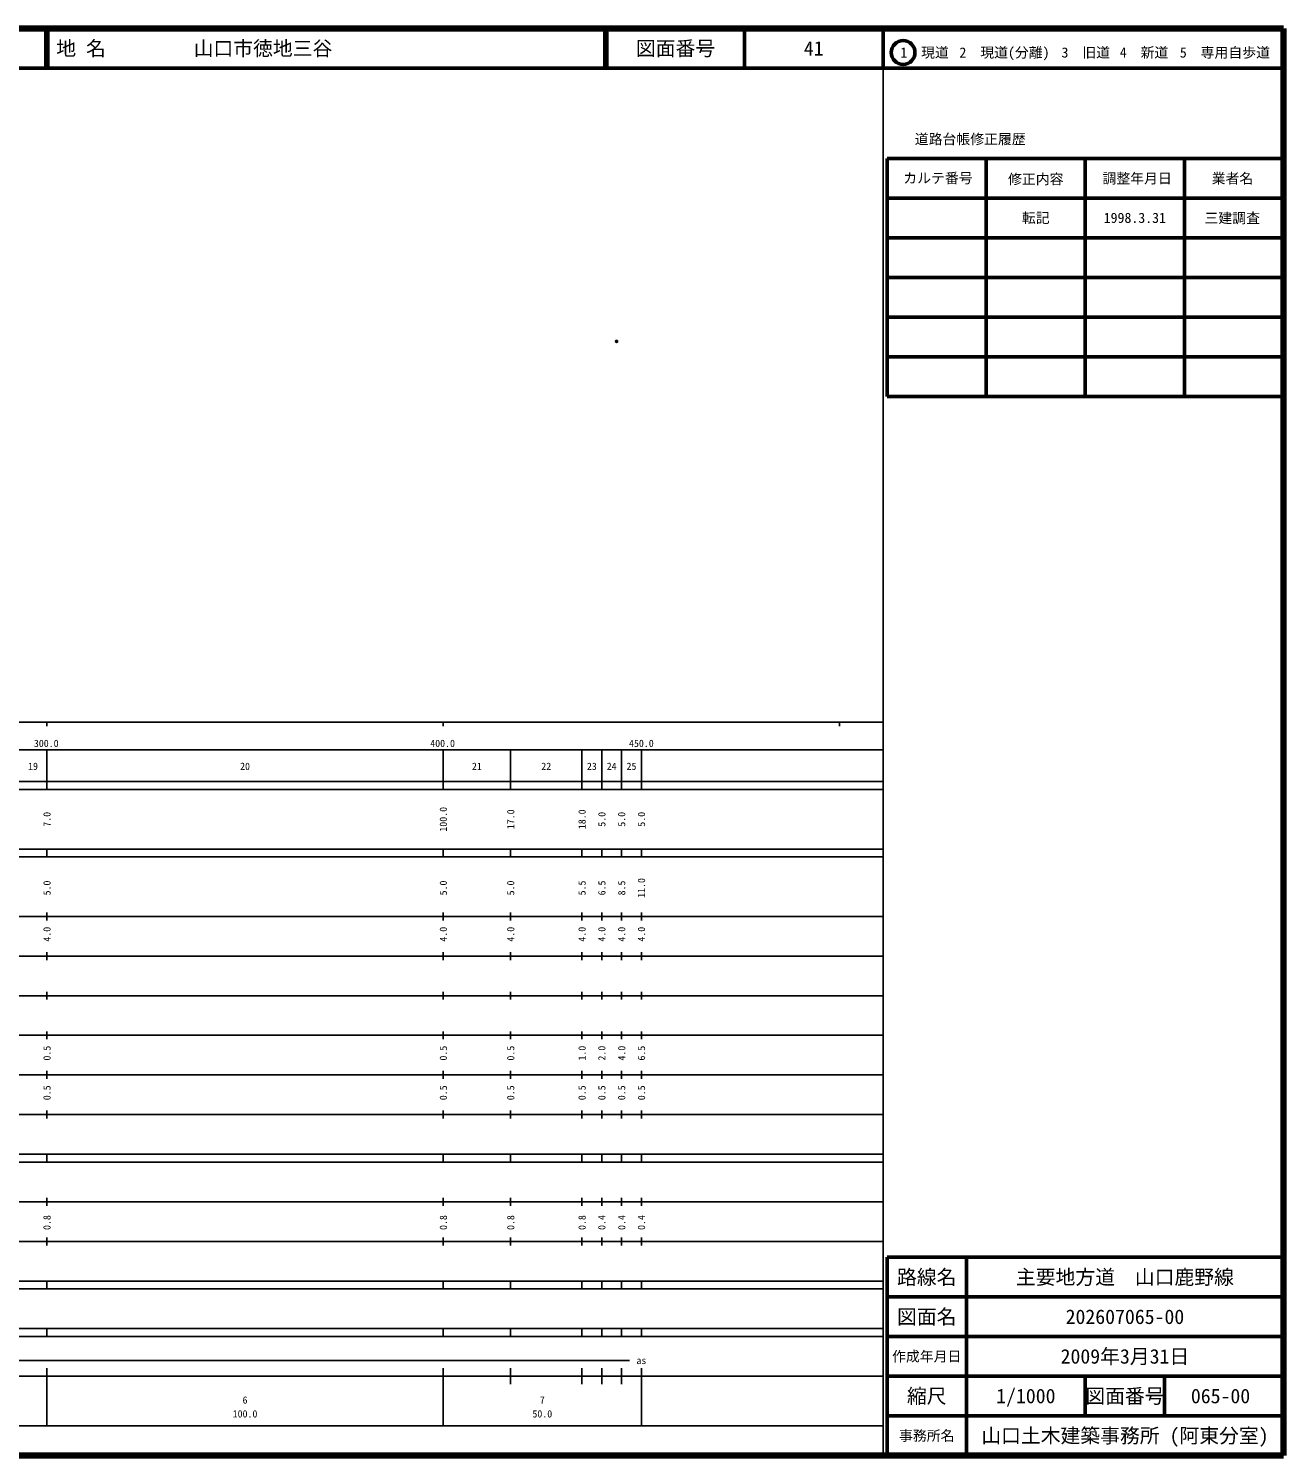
# Model space of a CAD drawing. Units: millimetres on the paper. Extents: x 40 to 680, y 20 to 380.
# Drawn here: x 363.4 to 680, y 20 to 380 of the extents above; entities that cross this region are included whole.
import ezdxf
from ezdxf.enums import TextEntityAlignment as Align

# ---------------------------------------------------------------- set-up
doc = ezdxf.new("R2010")
doc.units = ezdxf.units.MM
doc.header["$PDMODE"] = 32
doc.header["$PDSIZE"] = 0.5
doc.layers.add('M-OTRS', color=6, linetype='Continuous')
doc.layers.add('M-TTL-TXT', color=7, linetype='Continuous')
for name, color, linetype, lineweight in [('M-TTL', 2, 'Continuous', 140), ('M-TTL-BAND', 7, 'Continuous', 25), ('M-TTL-FRAM', 2, 'Continuous', 50), ('M-TTL-LINE', 7, 'Continuous', 50)]:
    doc.layers.add(name, color=color, linetype=linetype, lineweight=lineweight)
doc.styles.add('ＭＳ ゴシック', font='')
doc.styles.get('ＭＳ ゴシック').set_extended_font_data('MS Gothic')

msp = doc.modelspace()

# ---------------------------------------------------------------- linework, layer by layer
at = {"layer": 'M-OTRS'}
msp.add_point((511.759, 301.082), dxfattribs=at)
at = {"layer": 'M-TTL'}
for p, q in [((680, 380), (40, 380)), ((680, 20), (680, 380)), ((40, 20), (680, 20))]:
    msp.add_line(p, q, dxfattribs=at)
at = {"layer": 'M-TTL-BAND'}
for p, q in [((579, 20), (579, 370)), ((40, 205), (579, 205)), ((368, 205), (368, 204)), ((468, 205), (468, 204)), ((568, 205), (568, 204)), ((68, 198), (579, 198)), ((368, 188), (368, 198)), ((468, 188), (468, 198)), ((485, 188), (485, 198)), ((503, 188), (503, 198)), ((508, 188), (508, 198)), ((513, 188), (513, 198)), ((518, 188), (518, 198)), ((40, 190), (579, 190)), ((40, 188), (579, 188)), ((40, 173), (579, 173)), ((368, 171), (368, 173)), ((468, 171), (468, 173)), ((485, 171), (485, 173)), ((503, 171), (503, 173)), ((508, 171), (508, 173)), ((513, 171), (513, 173)), ((518, 171), (518, 173)), ((40, 171), (579, 171)), ((40, 156), (579, 156)), ((368, 155), (368, 157)), ((468, 155), (468, 157)), ((485, 155), (485, 157)), ((503, 155), (503, 157)), ((508, 155), (508, 157)), ((513, 155), (513, 157)), ((518, 155), (518, 157)), ((46, 146), (579, 146)), ((368, 145), (368, 147)), ((468, 145), (468, 147)), ((485, 145), (485, 147)), ((503, 145), (503, 147)), ((508, 145), (508, 147)), ((513, 145), (513, 147)), ((518, 145), (518, 147)), ((368, 135), (368, 137)), ((468, 135), (468, 137)), ((485, 135), (485, 137)), ((503, 135), (503, 137)), ((508, 135), (508, 137)), ((513, 135), (513, 137)), ((518, 135), (518, 137)), ((52, 136), (579, 136)), ((46, 126), (579, 126)), ((368, 125), (368, 127)), ((468, 125), (468, 127)), ((485, 125), (485, 127)), ((503, 125), (503, 127)), ((508, 125), (508, 127)), ((513, 125), (513, 127)), ((518, 125), (518, 127)), ((52, 116), (579, 116)), ((368, 115), (368, 117)), ((468, 115), (468, 117)), ((485, 115), (485, 117)), ((503, 115), (503, 117)), ((508, 115), (508, 117)), ((513, 115), (513, 117)), ((518, 115), (518, 117)), ((46, 106), (579, 106)), ((368, 105), (368, 107)), ((468, 105), (468, 107)), ((485, 105), (485, 107)), ((503, 105), (503, 107)), ((508, 105), (508, 107)), ((513, 105), (513, 107)), ((518, 105), (518, 107)), ((40, 96), (579, 96)), ((40, 94), (579, 94)), ((368, 94), (368, 96)), ((468, 94), (468, 96)), ((485, 94), (485, 96)), ((503, 94), (503, 96)), ((508, 94), (508, 96)), ((513, 94), (513, 96)), ((518, 94), (518, 96)), ((49, 84), (579, 84)), ((368, 83), (368, 85)), ((468, 83), (468, 85)), ((485, 83), (485, 85)), ((503, 83), (503, 85)), ((508, 83), (508, 85)), ((513, 83), (513, 85)), ((518, 83), (518, 85)), ((40, 74), (579, 74)), ((368, 73), (368, 75)), ((468, 73), (468, 75)), ((485, 73), (485, 75)), ((503, 73), (503, 75)), ((508, 73), (508, 75)), ((513, 73), (513, 75)), ((518, 73), (518, 75)), ((40, 64), (579, 64)), ((40, 62), (579, 62)), ((368, 62), (368, 64)), ((468, 62), (468, 64)), ((485, 62), (485, 64)), ((503, 62), (503, 64)), ((508, 62), (508, 64)), ((513, 62), (513, 64)), ((518, 62), (518, 64)), ((40, 52), (579, 52)), ((368, 50), (368, 52)), ((468, 50), (468, 52)), ((485, 50), (485, 52)), ((503, 50), (503, 52)), ((508, 50), (508, 52)), ((513, 50), (513, 52)), ((518, 50), (518, 52)), ((40, 50), (579, 50)), ((71, 44), (515, 44)), ((40, 40), (579, 40)), ((368, 27.5), (368, 42)), ((468, 27.5), (468, 42)), ((485, 38), (485, 42)), ((503, 38), (503, 42)), ((508, 38), (508, 42)), ((513, 38), (513, 42)), ((518, 27.5), (518, 42)), ((68, 27.5), (579, 27.5))]:
    msp.add_line(p, q, dxfattribs=at)
at = {"layer": 'M-TTL-FRAM'}
for p, q in [((580, 347.197), (580, 287.197)), ((580, 347.197), (680, 347.197)), ((580, 287.197), (680, 287.197)), ((680, 70), (580, 70)), ((580, 70), (580, 20))]:
    msp.add_line(p, q, dxfattribs=at)
at = {"layer": 'M-TTL-LINE'}
for p, q in [((367.75, 380), (367.75, 370)), ((368.25, 380), (368.25, 370)), ((508.747, 380), (508.747, 370)), ((509.247, 380), (509.247, 370)), ((543.997, 380), (543.997, 370)), ((579, 380), (579, 370)), ((40, 370), (680, 370)), ((605, 347.197), (605, 287.197)), ((630, 347.197), (630, 287.197)), ((655, 347.197), (655, 287.197)), ((580, 337.197), (680, 337.197)), ((580, 327.197), (680, 327.197)), ((580, 317.197), (680, 317.197)), ((580, 307.197), (680, 307.197)), ((580, 297.197), (680, 297.197)), ((600, 70), (600, 20)), ((680, 60), (580, 60)), ((680, 50), (580, 50)), ((680, 40), (580, 40)), ((630, 40), (630, 30)), ((650, 40), (650, 30)), ((680, 30), (580, 30))]:
    msp.add_line(p, q, dxfattribs=at)
msp.add_circle((584.031, 373.958), 3, dxfattribs=at)

# ---------------------------------------------------------------- texts
at = {"layer": 'M-TTL-BAND', "style": 'ＭＳ ゴシック'}
for s, p in [('300.0', (367.844, 198.195)), ('400.0', (467.844, 198.195)), ('450.0', (518, 198.195)), ('19', (364.5, 192.405)), ('20', (418, 192.405)), ('21', (476.5, 192.405)), ('22', (494, 192.405)), ('23', (505.5, 192.405)), ('24', (510.5, 192.405)), ('25', (515.5, 192.405)), ('as', (518, 42.5)), ('6', (418, 32.523)), ('7', (493, 32.523)), ('100.0', (418, 29.033)), ('50.0', (493, 29.033))]:
    msp.add_text(s, height=1.833, dxfattribs=at).set_placement(p, align=Align.BOTTOM_CENTER)
for s, p in [('7.0', (369.483, 180.5)), ('100.0', (469.483, 180.5)), ('17.0', (486.483, 180.5)), ('18.0', (504.483, 180.5)), ('5.0', (509.483, 180.5)), ('5.0', (514.483, 180.5)), ('5.0', (519.483, 180.5)), ('5.0', (369.483, 163.174)), ('5.0', (469.483, 163.174)), ('5.0', (486.483, 163.174)), ('5.5', (504.483, 163.174)), ('6.5', (509.483, 163.174)), ('8.5', (514.483, 163.174)), ('11.0', (519.483, 163.174)), ('4.0', (369.483, 151.5)), ('4.0', (469.483, 151.5)), ('4.0', (486.483, 151.5)), ('4.0', (504.483, 151.5)), ('4.0', (509.483, 151.5)), ('4.0', (514.483, 151.5)), ('4.0', (519.483, 151.5)), ('0.5', (369.483, 121.5)), ('0.5', (469.483, 121.5)), ('0.5', (486.483, 121.5)), ('1.0', (504.483, 121.5)), ('2.0', (509.483, 121.5)), ('4.0', (514.483, 121.5)), ('6.5', (519.483, 121.5)), ('0.5', (369.483, 111.5)), ('0.5', (469.483, 111.5)), ('0.5', (486.483, 111.5)), ('0.5', (504.483, 111.5)), ('0.5', (509.483, 111.5)), ('0.5', (514.483, 111.5)), ('0.5', (519.483, 111.5)), ('0.8', (369.483, 78.764)), ('0.8', (469.483, 78.764)), ('0.8', (486.483, 78.764)), ('0.8', (504.483, 78.764)), ('0.4', (509.483, 78.764)), ('0.4', (514.483, 78.764)), ('0.4', (519.483, 78.764))]:
    msp.add_text(s, height=1.833, rotation=90, dxfattribs=at).set_placement(p, align=Align.BOTTOM_CENTER)
at = {"layer": 'M-TTL-TXT', "style": 'ＭＳ ゴシック'}
for s, p in [('地 名', (370.38, 375)), ('山口市徳地三谷', (405.024, 375))]:
    msp.add_text(s, height=3.666, dxfattribs=at).set_placement(p, align=Align.MIDDLE_LEFT)
for s, height, p in [('図面番号', 3.666, (526.622, 375)), ('41', 3.666, (561.497, 375)), ('1\u3000現道', 2.566, (589.448, 373.958)), ('2\u3000現道(分離)', 2.566, (609.619, 373.958)), ('3\u3000旧道', 2.566, (630.121, 373.958)), ('4\u3000新道', 2.566, (644.824, 373.958)), ('5\u3000専用自歩道', 2.566, (665.228, 373.958)), ('道路台帳修正履歴', 2.566, (600.968, 352.113)), ('カルテ番号', 2.566, (592.839, 342.277)), ('修正内容', 2.566, (617.509, 342.023)), ('調整年月日', 2.566, (643.089, 342.197)), ('業者名', 2.566, (667.134, 342.197)), ('転記', 2.566, (617.5, 332.245)), ('1998.3.31', 2.566, (642.5, 332.245)), ('三建調査', 2.566, (667.077, 332.189)), ('路線名', 3.666, (590, 65)), ('路線名', 3.666, (590, 65)), ('主要地方道\u3000山口鹿野線', 3.666, (640, 65)), ('図面名', 3.666, (590, 55)), ('図面名', 3.666, (590, 55)), ('202607065-00', 3.666, (640, 55)), ('2009年3月31日', 3.666, (640, 45)), ('作成年月日', 2.566, (590, 45)), ('作成年月日', 2.566, (590, 45)), ('縮尺', 3.666, (590, 35)), ('縮尺', 3.666, (590, 35)), ('1/1000', 3.666, (615, 35)), ('図面番号', 3.666, (640, 35)), ('図面番号', 3.666, (640, 35)), ('065-00', 3.666, (664.125, 35)), ('事務所名', 2.566, (590, 25)), ('事務所名', 2.566, (590, 25)), ('山口土木建築事務所 (阿東分室)', 3.666, (640, 25))]:
    msp.add_text(s, height=height, dxfattribs=at).set_placement(p, align=Align.MIDDLE_CENTER)

doc.saveas('drawing.dxf')
